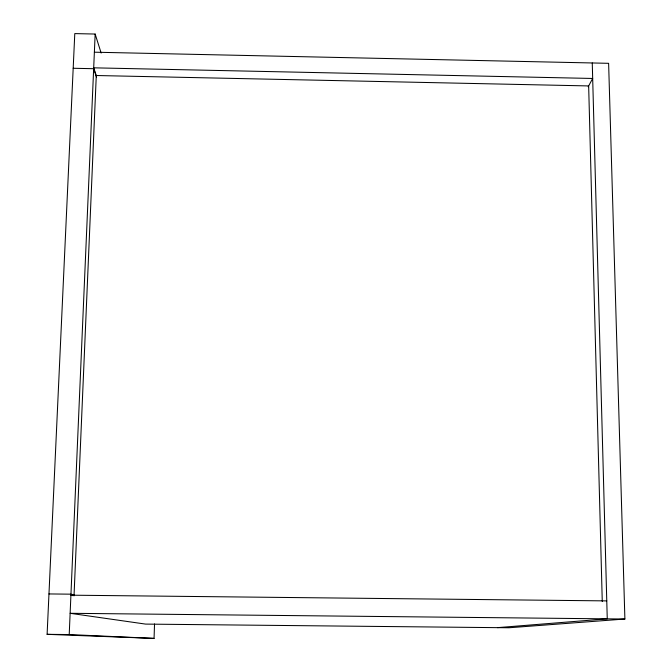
<?xml version="1.0" encoding="UTF-8"?>
<svg xmlns="http://www.w3.org/2000/svg" width="672" height="672" viewBox="0 0 672 672"><rect width="100%" height="100%" fill="white"/><g stroke="black" fill="none" stroke-linecap="round" stroke-linejoin="round"><path stroke-width="1.01" d="M101.153 53.063L95.155 34.045L74.785 33.6L47.107 634.334L154.064 638.4L154.526 623.952M74.021 595.879L96.281 75.516L588.655 85.932L602.263 601.516M47.107 634.334L69.216 634.553L95.155 34.045M588.202 86.764L592.67 78.464L93.694 67.83L96.365 75.76M497.414 627.648L607.253 618.836L592.259 62.966M624.893 619.021L509.015 627.766L145.547 624.095L70.14 613.301L624.893 619.021L608.622 63.319L94.366 52.198M48.964 593.939L70.963 594.174L74.021 594.88M606.774 600.894L70.921 595.182L72.946 595.636M73.181 68.267L93.652 68.704L96.524 77.221M69.216 634.553L154.064 638.4"/></g></svg>
